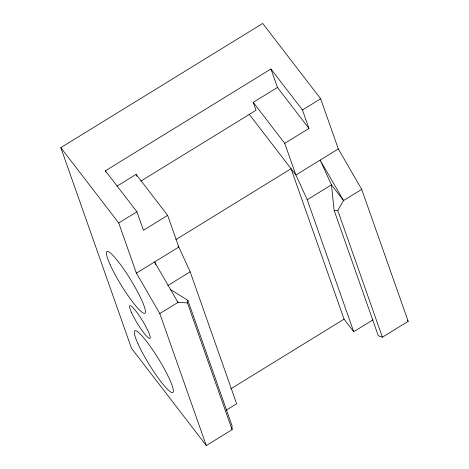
<?xml version="1.0" encoding="UTF-8"?>
<svg xmlns="http://www.w3.org/2000/svg" width="469" height="469" viewBox="0 0 469 469"><rect width="100%" height="100%" fill="white"/><g stroke="black" fill="none" stroke-linecap="round" stroke-linejoin="round"><path stroke-width="0.7" d="M382.387 337.199L337.739 210.411L343.537 200.55L320.128 160.111L331.472 184.85L334.116 210.329L378.278 335.734L382.387 337.199L408.182 321.329L361.71 189.37L338.313 148.919L320.644 98.777L262.722 23.45L60.818 147.641L131.455 348.215L206.272 445.55L232.085 429.674L187.436 302.892L187.864 300.312L170.194 289.35M105.883 172.17L105.402 170.804L270.947 68.978L302.452 109.969L308.965 128.442L284.736 143.344L295.892 175.019L307.242 199.753L353.714 331.712L372.972 319.87M116.875 186.222L136.133 174.374L167.65 215.377L178.806 247.046L190.156 271.803L236.628 403.762L226.07 410.258M140.794 181.145L256.021 110.268L253.231 102.353L277.46 87.451L270.947 68.978M206.272 445.55L159.8 313.591L136.397 273.134L118.733 222.992L136.919 211.806L105.402 170.804M302.452 109.969L320.644 98.777M167.65 215.377L143.426 230.279L136.919 211.806M175.846 239.618L291.067 168.74L344.058 319.155L353.714 331.712M136.397 273.134L178.806 247.046L177.927 245.908M338.313 148.919L295.892 175.019L249.139 114.178M307.242 199.753L331.472 184.85L343.537 200.55L361.71 189.37M167.791 285.557L190.156 271.803M159.8 313.591L177.991 302.399L187.436 302.892M230.713 388.901L344.058 319.155M334.116 210.329L337.739 210.411M277.46 87.451L308.965 128.442M253.231 102.353L284.736 143.344M407.291 320.175L408.182 321.329M60.818 147.641L118.733 222.992M177.13 301.28L177.991 302.399L154.582 261.948L155.778 264.551M187.864 300.312L232.032 425.723L232.085 429.674M136.133 174.374L136.831 176.356M138.033 343.883A36.201 5.44 58.4 0 0 171.672 392.465A36.201 5.44 58.4 0 0 151.763 348.502A36.201 5.44 58.4 0 0 138.033 343.883M110.121 264.674A36.201 5.44 58.4 0 0 143.766 313.257A36.201 5.44 58.4 0 0 123.857 269.294A36.201 5.44 58.4 0 0 110.121 264.674M131.543 312.624A19.182 2.884 58.4 0 0 149.365 338.366A19.182 2.884 58.4 0 0 138.812 315.074A19.182 2.884 58.4 0 0 131.543 312.624"/></g></svg>
